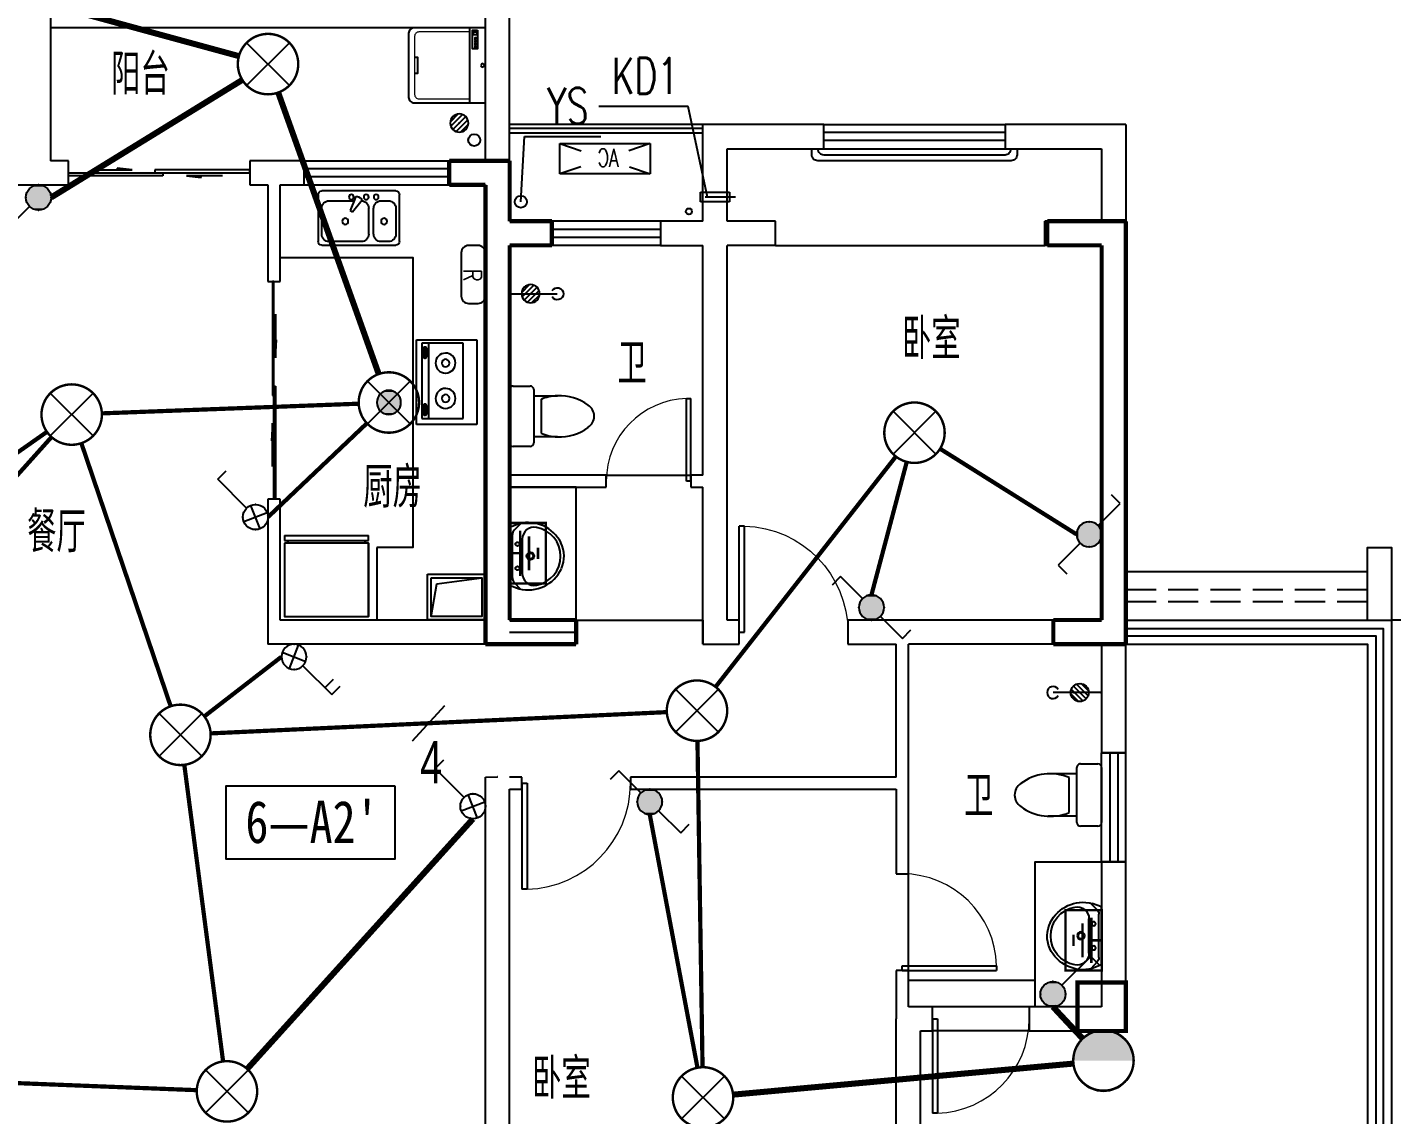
# Model space of a CAD drawing. Extents: x -993182 to -819982, y 169304 to 600104.
# Drawn here: x -965641 to -954348, y 373314 to 382311 of the extents above; entities that cross this region are included whole.
import ezdxf
from ezdxf.enums import TextEntityAlignment as Align

# ---------------------------------------------------------------- set-up
doc = ezdxf.new("R2010")
doc.units = 0
doc.header["$LTSCALE"] = 1000
doc.header["$MEASUREMENT"] = 0
doc.linetypes.add('DASH', pattern=[0.35, 0.25, -0.1])
for name, color, linetype in [('DIM-照明', 3, 'Continuous'), ('DIM_LEAD', 3, 'Continuous'), ('EQUIP-照明', 3, 'Continuous'), ('EQUIP-箱柜', 3, 'Continuous'), ('kan', 146, 'Continuous'), ('KTIAO', 124, 'Continuous'), ('PUB_TEXT', 7, 'Continuous'), ('TEL_TEXT', 7, 'Continuous'), ('VPIPE-污水', 2, 'Continuous'), ('WALL', 4, 'Continuous'), ('WINDOW', 2, 'Continuous'), ('WIRE-照明', 1, 'Continuous'), ('冷凝水管', 6, 'Continuous'), ('家具', 187, 'Continuous'), ('屋面', 139, 'Continuous'), ('文字2', 7, 'Continuous'), ('栏杆', 169, 'Continuous'), ('空调、空调洞', 66, 'Continuous'), ('面层', 215, 'Continuous')]:
    doc.layers.add(name, color=color, linetype=linetype)
doc.layers.add('RENDERING', color=125, linetype='Continuous', lineweight=13)
doc.layers.add('洁、厨具', color=8, linetype='Continuous', lineweight=9)
doc.styles.add('-宋体', font='', dxfattribs={"width": 0.8})
doc.styles.add('_ROMANC', font='romanc__.ttf', dxfattribs={"width": 0.700005})
doc.styles.add('_SIMPLEX', font='SIMPLEX.shx', dxfattribs={"width": 0.75})
doc.styles.add('_TCH_DIM', font='SIMPLEX', dxfattribs={"bigfont": 'GBCBIG'})
doc.styles.add('_TEL_DIM', font='ICED', dxfattribs={"width": 0.8, "height": 3.5, "bigfont": 'BZHZ'})
doc.styles.add('DIM_FONT', font='simplex_.ttf', dxfattribs={"width": 0.7, "bigfont": 'GBCBIG'})
doc.styles.get("Standard").update_dxf_attribs({"font": 'gbenor.shx', "bigfont": 'gbcbig.shx'})
doc.styles.get('-宋体').set_extended_font_data('SimSun')

# ---------------------------------------------------------------- blocks, each defined once
blk = doc.blocks.new('ASDGFSDFGGDF')
at = {"layer": '家具'}
for p, q in [((695, -609), (695, 0)), ((695, -609), (695, 0)), ((0, -670), (0, -629)), ((0, -629), (28, -629)), ((0, -670), (695, -670)), ((28, -629), (28, -609)), ((695, -609), (666, -609)), ((666, -609), (666, -629)), ((666, -629), (695, -629)), ((695, -629), (695, -670))]:
    blk.add_line(p, q, dxfattribs=at)
for points in [[(0, -609), (0, 0), (695, 0), (695, -609)], [(666, -609), (28, -609), (28, -629), (666, -629)]]:
    blk.add_lwpolyline(points, close=True, dxfattribs=at)
blk = doc.blocks.new('sdfdsfgf')
at = {"layer": '家具'}
for points in [[(1414289, 21341), (1413809, 21341), (1413809, 20961), (1414289, 20961), (1414289, 21341)], [(1414259, 20991), (1414211, 21259), (1413839, 21311)]]:
    blk.add_lwpolyline(points, dxfattribs=at)
blk.add_lwpolyline([(1414259, 21311), (1413839, 21311), (1413839, 20991), (1414259, 20991)], close=True, dxfattribs=at)
blk = doc.blocks.new('A$C685A49D5')
at = {"layer": '家具'}
for p, q in [((0, 31), (0, 419)), ((31, 450), (644, 450)), ((153, 368), (92, 368)), ((390, 277), (320, 363)), ((340, 402), (325, 393)), ((369, 391), (408, 287)), ((583, 368), (377, 368)), ((675, 419), (675, 31)), ((31, 307), (31, 92)), ((215, 92), (215, 307)), ((256, 307), (256, 92)), ((408, 287), (390, 277)), ((644, 92), (644, 307)), ((644, 0), (31, 0)), ((92, 31), (153, 31)), ((317, 31), (583, 31))]:
    blk.add_line(p, q, dxfattribs=at)
for centre, radius in [((194, 399), 20.5), ((276, 399), 20.5), ((399, 399), 20.5), ((128, 199), 25.6), ((450, 199), 25.6)]:
    blk.add_circle(centre, radius, dxfattribs=at)
for centre, radius, start, end in [((31, 419), 30.7, 90, 180), ((92, 307), 61.4, 90, 180), ((153, 307), 61.4, 0, 90), ((317, 307), 61.4, 90, 180), ((335, 376), 20.5, 120, 219.4623), ((350, 384), 20.5, 20.5377, 120), ((583, 307), 61.4, 0, 90), ((644, 419), 30.7, 0, 90), ((31, 31), 30.7, 180, 270), ((92, 92), 61.4, 180, 270), ((153, 92), 61.4, 270, 0), ((317, 92), 61.4, 180, 270), ((583, 92), 61.4, 270, 0), ((644, 31), 30.7, 270, 0)]:
    blk.add_arc(centre, radius, start, end, dxfattribs=at)
at = {"layer": '家具', "style": 'DIM_FONT', "width": 0.8, "flags": 9}
for tag in ['YSIZE', 'XSIZE']:
    blk.add_attdef(tag, (338, 450), '', height=0.5, rotation=270, dxfattribs=at)
blk = doc.blocks.new('$plan$00001601')
at = {"layer": '家具'}
for p, q in [((-350, 16), (350, 16)), ((-350, -484), (-350, 16)), ((350, 16), (350, -484)), ((-323, -98), (-323, -440)), ((299, -98), (-323, -98)), ((299, -440), (299, -98)), ((-323, -384), (299, -384)), ((-323, -440), (299, -440)), ((-291, -407), (-291, -418)), ((-216, -416), (-280, -416)), ((-280, -416), (-280, -433)), ((-280, -433), (-216, -433)), ((-216, -433), (-216, -416)), ((-199, -408), (-199, -418)), ((182, -407), (182, -418)), ((193, -416), (193, -433)), ((257, -416), (193, -416)), ((193, -433), (257, -433)), ((257, -433), (257, -416)), ((274, -408), (274, -418)), ((350, -484), (-350, -484))]:
    blk.add_line(p, q, dxfattribs=at)
for points in [[(-199, -408, 0.259034), (-201, -404, 0.076276), (-213, -399, 0.036515), (-226, -397, 0.026615), (-245, -396, 0.026615), (-264, -397, 0.036515), (-277, -399, 0.076276), (-289, -404, 0.259034), (-291, -408, 0.078462), (-291, -409, 0.056762)], [(-199, -418, 0.259034), (-201, -415, 0.076276), (-213, -410, 0.036515), (-226, -407, 0.026615), (-245, -406, 0.026615), (-264, -407, 0.036515), (-277, -410, 0.076276), (-289, -415, 0.259034), (-291, -418, 0.259034), (-289, -422, 0.056762), (-280, -426, 0.036515)], [(-216, -427, 0.008736), (-213, -427, 0.076276), (-201, -422, 0.259034), (-199, -418, 0.259034)], [(274, -408, 0.259034), (272, -404, 0.076276), (260, -399, 0.036515), (247, -397, 0.026615), (228, -396, 0.026615), (209, -397, 0.036515), (196, -399, 0.076276), (184, -404, 0.259034), (182, -408, 0.078462), (182, -409, 0.056762)], [(274, -418, 0.259034), (272, -415, 0.076276), (260, -410, 0.036515), (247, -407, 0.026615), (228, -406, 0.026615), (209, -407, 0.036515), (196, -410, 0.076276), (184, -415, 0.259034), (182, -418, 0.259034), (184, -422, 0.056762), (193, -426, 0.036515)], [(257, -427, 0.008736), (260, -427, 0.076276), (272, -422, 0.259034), (274, -418, 0.259034)]]:
    blk.add_lwpolyline(points, format="xyb", dxfattribs=at)
for centre, radius, start, end in [((-158, -243), 82.5, 0.964, 0), ((-158, -243), 31.6, 0.6532, 0), ((134, -243), 82.5, 180, 179.036), ((134, -243), 31.6, 180, 179.3468)]:
    blk.add_arc(centre, radius, start, end, dxfattribs=at)
blk = doc.blocks.new('A$C3451006C')
blk.add_lwpolyline([(-50, 330), (-50, -30, 0.414214), (10, -90), (90, -90, 0.414214), (150, -30), (150, 330, 0.414214), (90, 390), (10, 390, 0.414214)], format="xyb", close=True)
at = {"style": '_SIMPLEX', "width": 0.8}
blk.add_text('R', height=150, rotation=270, dxfattribs=at).set_placement((-32, 144), align=Align.CENTER)
blk = doc.blocks.new('$plan$00001623')
at = {"layer": '家具', "linetype": 'Continuous'}
blk.add_line((-341, -145), (342, -145), dxfattribs=at)
at = {"layer": '家具'}
blk.add_lwpolyline([(295, -706), (-295, -706, -0.414214), (-345, -656), (-345, 0), (345, 0), (345, -656, -0.414214)], format="xyb", close=True, dxfattribs=at)
for points in [[(323, -72), (152, -72), (152, -120), (323, -120)], [(163, -86), (177, -86), (177, -99), (163, -99)], [(189, -86), (202, -86), (202, -99), (189, -99)], [(213, -86), (227, -86), (227, -99), (213, -99)], [(239, -86), (253, -86), (253, -99), (239, -99)], [(281, -110), (309, -110), (309, -80), (281, -80)]]:
    blk.add_lwpolyline(points, close=True, dxfattribs=at)
at = {"layer": '家具', "lineweight": 13}
blk.add_lwpolyline([(307, -145), (307, -611, -0.414214), (267, -651), (-267, -651, -0.414214), (-307, -611), (-307, -145)], format="xyb", dxfattribs=at)
at = {"layer": '家具'}
blk.add_lwpolyline([(-71, -651), (-71, -623), (0, -623), (71, -623), (71, -651)], dxfattribs=at)
blk.add_circle((0, -25), 16, dxfattribs=at)
blk = doc.blocks.new('90304092557924')
at = {"layer": 'KTIAO'}
for p, q in [((-375, 125), (-198, 66)), ((-375, 125), (-375, -125)), ((375, 125), (-375, 125)), ((375, 125), (198, 66)), ((375, -125), (375, 125)), ((-203, -68), (-375, -125)), ((200, -67), (375, -125)), ((-375, -125), (375, -125))]:
    blk.add_line(p, q, dxfattribs=at)
at = {"layer": 'KTIAO', "style": '_ROMANC', "width": 0.7}
blk.add_text('AC', height=148.6, dxfattribs=at).set_placement((-113, -66))
at = {"layer": 'KTIAO', "style": 'DIM_FONT', "oblique": 0, "width": 0.6, "flags": 9}
for tag in ['XSIZE', 'YSIZE']:
    blk.add_attdef(tag, (-375, -125), '', height=0.5, dxfattribs=at)
blk = doc.blocks.new('M_E6')
for p, q in [((-240, 0), (-270, -79)), ((240, 0), (-240, 0)), ((-237, 0), (239, 0)), ((240, 0), (270, -79)), ((-213, -36), (-271, -91)), ((-179, -23), (181, -23)), ((141, -105), (-141, -105)), ((-141, -105), (141, -105)), ((217, -37), (274, -95))]:
    blk.add_line(p, q)
for centre, radius in [((-99, -65), 16.3), ((101, -65), 16.3), ((2, -172), 31.6), ((2, -172), 23)]:
    blk.add_circle(centre, radius)
for centre, radius, start, end in [((28, -152), 307, 166.1751, 244.7296), ((-141, -205), 100, 90, 190.5602), ((-179, -73), 50, 90, 133.181), ((-28, -152), 307, 297.0639, 13.8249), ((141, -205), 100, 349.4398, 90), ((181, -73), 50, 44.5607, 90), ((0, -179), 243, 190.5602, 349.4398), ((0, -201), 250, 245.8071, 296.4628), ((28, -152), 307, 266.589, 266.5936)]:
    blk.add_arc(centre, radius, start, end)
at = {"width": 0.8, "flags": 9}
for tag in ['XSIZE', 'YSIZE']:
    blk.add_attdef(tag, (0, 0), '', height=0.5, dxfattribs=at)
blk = doc.blocks.new('1')
for p, q in [((-520, 231), (-380, 231)), ((-550, -239), (-550, 201)), ((-350, 201), (-350, 151)), ((-350, 151), (-350, -189)), ((-350, 151), (-154, 151)), ((-289, 121), (-289, -159)), ((-154, -189), (-350, -189)), ((-350, -189), (-350, -239)), ((-380, -269), (-520, -269))]:
    blk.add_line(p, q)
for centre, radius, start, end in [((-520, 201), 30, 90, 180), ((-380, 201), 30, 360, 90), ((-137, -247), 398, 92.544, 112.5495), ((-137, -247), 398, 53.3619, 92.544), ((40, -19), 110, 303.4509, 56.5491), ((-137, 208), 398, 267.456, 306.6381), ((-137, 208), 398, 247.4505, 267.456), ((-520, -239), 30, 180, 270), ((-380, -239), 30, 270, 360)]:
    blk.add_arc(centre, radius, start, end)
blk = doc.blocks.new('A$C6A1B0631')
at = {"layer": '家具'}
for p, q in [((0, 527), (0, 667)), ((30, 697), (470, 697)), ((500, 667), (500, 527)), ((470, 497), (30, 497)), ((80, 497), (80, 267)), ((420, 497), (420, 267)), ((390, 437), (110, 437))]:
    blk.add_line(p, q, dxfattribs=at)
for centre, radius, start, end in [((30, 667), 30, 90, 180), ((470, 667), 30, 0, 90), ((30, 527), 30, 180, 270), ((470, 527), 30, 270, 0), ((477, 284), 398, 157.4505, 216.6381), ((23, 284), 398, 323.3619, 22.5495), ((250, 108), 110, 213.4509, 326.5491)]:
    blk.add_arc(centre, radius, start, end, dxfattribs=at)
blk = doc.blocks.new('$lvtry$00000168')
at = {"color": 0}
blk.add_line((0, 0), (0, -395), dxfattribs=at)
blk.add_arc((0, -395), 50, 121.0332, 58.9668, dxfattribs=at)
for p in [(0, 0), (0, -223)]:
    blk.add_point(p, dxfattribs=at)
blk = doc.blocks.new('$lvtry$00000171')
for p, q in [((-74, 11), (-11, 74)), ((-70, -27), (27, 70)), ((-53, -53), (53, 53)), ((-27, -70), (70, 27)), ((11, -74), (74, -11))]:
    blk.add_line(p, q)
blk.add_circle((0, 0), 75)
blk.add_point((0, 0))
blk = doc.blocks.new('A$C6BE329BC')
at = {"layer": '家具', "rotation": 180}
blk.add_blockref('$lvtry$00000171', (75, 271), dxfattribs=at)
at = {"layer": '家具'}
blk.add_blockref('$lvtry$00000168', (75, 445), dxfattribs=at)
blk = doc.blocks.new('TRHH')
at = {"color": 6}
blk.add_circle((-233616, -461390), 50, dxfattribs=at)
blk = doc.blocks.new('q2')
at = {"color": 3, "const_width": 35}
for points in [[(-507646, -362041), (-507146, -362041)], [(-507646, -362241), (-507646, -362041)], [(-507146, -362541), (-507146, -362041)], [(-507646, -362241), (-507346, -362241)], [(-507346, -362741), (-507346, -362241)], [(-507146, -362541), (-506796, -362541)], [(-506796, -362541), (-506796, -362741)], [(-502696, -362541), (-502046, -362541)], [(-502696, -362741), (-502696, -362541)], [(-502046, -366041), (-502046, -362541)], [(-507346, -366041), (-507346, -362741)], [(-507146, -365841), (-507146, -362741)], [(-507146, -362741), (-506796, -362741)], [(-502696, -362741), (-502246, -362741)], [(-502246, -365841), (-502246, -362741)], [(-507146, -365841), (-506596, -365841)], [(-506596, -365841), (-506596, -366041)], [(-502646, -365841), (-502246, -365841)], [(-502646, -366041), (-502646, -365841)], [(-507346, -366041), (-506596, -366041)], [(-502646, -366041), (-502046, -366041)]]:
    blk.add_lwpolyline(points, dxfattribs=at)
blk.add_lwpolyline([(-502046, -369241), (-502046, -368841), (-502446, -368841), (-502446, -369241)], close=True, dxfattribs=at)
blk = doc.blocks.new('A$C06D6341B')
at = {"layer": '空调、空调洞', "linetype": 'DASH'}
for p, q in [((40, 0), (40, 340)), ((80, 290), (0, 290)), ((0, 290), (0, 50)), ((80, 50), (80, 290)), ((0, 50), (80, 50))]:
    blk.add_line(p, q, dxfattribs=at)
blk = doc.blocks.new('kt')
at = {"layer": 'DIM_LEAD'}
for p, q in [((-423467, -787455), (-424204, -787455)), ((-423307, -788204), (-423467, -787455)), ((-423307, -788204), (-423467, -787455)), ((-423307, -788204), (-423467, -787455)), ((-423307, -788204), (-423467, -787455)), ((-423307, -788204), (-423467, -787455))]:
    blk.add_line(p, q, dxfattribs=at)
at = {"layer": 'VPIPE-污水'}
blk.add_circle((-425236, -787733, -76424), 50, dxfattribs=at)
at = {"layer": '冷凝水管'}
blk.add_circle((-423460, -788323, -76424), 25, dxfattribs=at)
at = {"layer": '家具', "yscale": -1, "rotation": 89.9999999999961}
blk.add_blockref('$lvtry$00000171', (-425360, -787592, -76424), dxfattribs=at)
at = {"layer": '空调、空调洞', "xscale": -1, "rotation": 90}
blk.add_blockref('A$C06D6341B', (-423074, -788164, -76424), dxfattribs=at)
at = {"layer": 'DIM_LEAD', "color": 7, "style": '_TCH_DIM', "width": 0.705882}
blk.add_text('KD1', height=297.5, dxfattribs=at).set_placement((-424099, -787350))
blk = doc.blocks.new('$DorLib2D$00000001')
for p, q in [((0.45, 0.975), (0.5, 0.975)), ((0.45, 0), (0.45, 0.975)), ((0.5, 0), (0.5, 0.975)), ((0.5, 0), (0.45, 0))]:
    blk.add_line(p, q)
at = {"lineweight": 13}
blk.add_arc((0.475, 0), 0.975, 91.4693, 180, dxfattribs=at)
blk = doc.blocks.new('$DorLib2D$00000131')
at = {"color": 0, "linetype": 'Continuous'}
for p, q in [((0.15, 0.125), (0.2319, 0.1973)), ((0.2319, 0.1973), (0.2319, 0.125)), ((-0.5, 0.125), (-0.5, 0)), ((0.0192, 0.125), (-0.5, 0.125)), ((0.0192, 0), (0.0192, 0.125)), ((0.35, 0.125), (0.15, 0.125)), ((-0.5, 0), (0.0192, 0)), ((-0.024, 0), (0.5, 0)), ((-0.024, -0.125), (-0.024, 0)), ((0.5, 0), (0.5, -0.125)), ((-0.35, -0.125), (-0.15, -0.125)), ((-0.2319, -0.1973), (-0.2319, -0.125)), ((-0.15, -0.125), (-0.2319, -0.1973)), ((0.5, -0.125), (-0.024, -0.125))]:
    blk.add_line(p, q, dxfattribs=at)
blk = doc.blocks.new('$WINLIB2D$00000001')
at = {"color": 0}
for points in [[(-0.5, 0.5), (-0.5, -0.5)], [(-0.5, 0.5), (0.5, 0.5)], [(0.5, -0.5), (0.5, 0.5)], [(0.5, 0.1667), (-0.5, 0.1667)], [(0.5, -0.1667), (-0.5, -0.1667)], [(-0.5, -0.5), (0.5, -0.5)]]:
    blk.add_lwpolyline(points, dxfattribs=at)
blk = doc.blocks.new('5#、7#楼参照')
blk.add_lwpolyline([(-315408.8, -366912), (-315508.8, -366912)])
at = {"layer": 'DIM_LEAD'}
for p, q in [((-322715.6, -363451), (-322685, -362912)), ((-322685, -362912), (-322053, -362912))]:
    blk.add_line(p, q, dxfattribs=at)
at = {"layer": 'kan', "color": 124}
blk.add_line((-323008.8, -362012), (-326608.8, -362012), dxfattribs=at)
at = {"layer": 'kan'}
for points in [[(-321208.8, -362812), (-322808.8, -362812)], [(-315708.8, -366912), (-315708.8, -366312), (-315508.8, -366312), (-315508.8, -366912)], [(-317708.8, -366912), (-315508.8, -366912), (-315508.8, -374312), (-318508.8, -374312), (-318508.8, -375712), (-322158.8, -375712)], [(-317708.8, -367112), (-315708.8, -367112), (-315708.8, -374112), (-318708.8, -374112), (-318708.8, -375512), (-322158.8, -375512)]]:
    blk.add_lwpolyline(points, dxfattribs=at)
at = {"layer": 'WALL'}
for p, q in [((-322808.8, -363212), (-322808.8, -361212)), ((-326608.8, -361512), (-326608.8, -363112)), ((-323008.8, -363112), (-323008.8, -361512)), ((-320208.8, -362812), (-321208.8, -362812)), ((-321208.8, -363612), (-321208.8, -362812)), ((-320208.8, -363012), (-320208.8, -362812)), ((-317708.8, -362812), (-318708.8, -362812)), ((-318708.8, -362812), (-318708.8, -363012)), ((-317708.8, -362812), (-317708.8, -363712)), ((-321008.8, -363012), (-320208.8, -363012)), ((-321008.8, -363612), (-321008.8, -363012)), ((-318708.8, -363012), (-317908.8, -363012)), ((-317908.8, -363012), (-317908.8, -363612)), ((-326458.8, -363112), (-326608.8, -363112)), ((-326458.8, -363312), (-326458.8, -363112)), ((-324708.8, -363112), (-324958.8, -363112)), ((-324958.8, -363112), (-324958.8, -363312)), ((-324508.8, -363112), (-324708.8, -363112)), ((-324508.8, -363312), (-324508.8, -363112)), ((-323008.8, -363112), (-323308.8, -363112)), ((-323308.8, -363112), (-323308.8, -363312)), ((-322808.8, -363212), (-322808.8, -363612)), ((-326908.8, -363312), (-326708.8, -363312)), ((-326708.8, -363312), (-326458.8, -363312)), ((-324958.8, -363312), (-324808.8, -363312)), ((-324808.8, -363312), (-324808.8, -364112)), ((-324708.8, -364112), (-324708.8, -363312)), ((-324708.8, -363312), (-324508.8, -363312)), ((-323308.8, -363312), (-323008.8, -363312)), ((-323008.8, -363312), (-323008.8, -363712)), ((-323008.8, -363712), (-323008.8, -365712)), ((-322458.8, -363612), (-322808.8, -363612)), ((-322458.8, -363812), (-322458.8, -363612)), ((-321208.8, -363612), (-321558.8, -363612)), ((-321558.8, -363612), (-321558.8, -363812)), ((-320607.8, -363612), (-321008.8, -363612)), ((-320607.8, -363812), (-320607.8, -363612)), ((-317908.8, -363612), (-318377.8, -363612)), ((-318377.8, -363812), (-318377.8, -363612)), ((-317708.8, -363712), (-317708.8, -367012)), ((-322808.8, -363812), (-322458.8, -363812)), ((-322808.8, -363812), (-322808.8, -365712)), ((-321558.8, -363812), (-321208.8, -363812)), ((-321208.8, -365712), (-321208.8, -363812)), ((-320607.8, -363812), (-321008.8, -363812)), ((-321008.8, -365712), (-321008.8, -363812)), ((-317908.8, -363812), (-318377.8, -363812)), ((-317908.8, -363812), (-317908.8, -366912)), ((-324808.8, -364112), (-324708.8, -364112)), ((-323008.8, -365712), (-323008.8, -366912)), ((-322008.8, -365712), (-322808.8, -365712)), ((-322008.8, -365812), (-322008.8, -365712)), ((-321208.8, -365712), (-321308.8, -365712)), ((-321308.8, -365712), (-321308.8, -365812)), ((-321008.8, -366912), (-321008.8, -365712)), ((-322808.8, -365812), (-322008.8, -365812)), ((-322808.8, -365812), (-322808.8, -366912)), ((-321308.8, -365812), (-321208.8, -365812)), ((-321208.8, -366912), (-321208.8, -365812)), ((-324708.8, -365912), (-324808.8, -365912)), ((-324808.8, -365912), (-324808.8, -367112)), ((-324708.8, -366912), (-324708.8, -365912)), ((-323008.8, -366912), (-324708.8, -366912)), ((-322258.8, -366912), (-322808.8, -366912)), ((-322258.8, -367112), (-322258.8, -366912)), ((-321208.8, -366912), (-321208.8, -367112)), ((-320908.8, -366912), (-321008.8, -366912)), ((-320908.8, -367112), (-320908.8, -366912)), ((-319508.8, -366912), (-320008.8, -366912)), ((-320008.8, -366912), (-320008.8, -367112)), ((-317908.8, -366912), (-319508.8, -366912)), ((-317708.8, -368012), (-317708.8, -367012)), ((-322908.8, -367112), (-324808.8, -367112)), ((-322908.8, -367112), (-322258.8, -367112)), ((-321208.8, -367112), (-321108.8, -367112)), ((-321108.8, -367112), (-320908.8, -367112)), ((-320008.8, -367112), (-319608.8, -367112)), ((-319608.8, -368212), (-319608.8, -367112)), ((-319508.8, -368312), (-319508.8, -367112)), ((-317908.8, -367112), (-319508.8, -367112)), ((-317908.8, -367112), (-317908.8, -368012)), ((-317908.8, -368012), (-317708.8, -368012)), ((-323008.8, -368212), (-322908.7, -368208.4)), ((-323008.8, -368312), (-323008.8, -368212)), ((-322905, -368208.5), (-322908.7, -368208.4)), ((-322708.8, -368212), (-322808.8, -368212)), ((-322708.8, -368312), (-322708.8, -368212)), ((-319608.8, -368212), (-321808.8, -368212)), ((-321808.8, -368212), (-321808.8, -368312)), ((-323008.8, -373412), (-323008.8, -368312)), ((-322808.8, -373412), (-322808.8, -368312)), ((-322808.8, -368312), (-322708.8, -368312)), ((-321808.8, -368312), (-319608.8, -368312)), ((-319608.8, -368312), (-319608.8, -369012)), ((-319508.8, -369012), (-319508.8, -368312)), ((-317708.8, -368912), (-317908.8, -368912)), ((-317908.8, -368912), (-317908.8, -370112)), ((-317708.8, -370312), (-317708.8, -368912)), ((-319608.8, -369012), (-319508.8, -369012)), ((-319508.8, -369812), (-319608.8, -369812)), ((-319608.8, -369812), (-319608.8, -370212)), ((-319508.8, -370112), (-319508.8, -369812)), ((-319308.8, -370112), (-319508.8, -370112)), ((-319308.8, -370312), (-319308.8, -370112)), ((-317908.8, -370112), (-318508.8, -370112)), ((-318508.8, -370112), (-318508.8, -370312)), ((-319608.8, -373412), (-319608.8, -370212)), ((-319408.8, -370312), (-319308.8, -370312)), ((-319408.8, -373512), (-319408.8, -370312)), ((-318508.8, -370312), (-317708.8, -370312))]:
    blk.add_line(p, q, dxfattribs=at)
at = {"layer": 'WINDOW'}
for p, q in [((-320607.8, -363812), (-318377.8, -363812)), ((-322008.8, -365712), (-321308.8, -365712)), ((-322258.8, -366912), (-321208.8, -366912)), ((-319508.8, -369812, 0), (-319508.8, -369012, 0)), ((-318508.8, -370112, 0), (-319308.8, -370112, 0)), ((-318508.8, -370312, 0), (-319308.8, -370312, 0))]:
    blk.add_line(p, q, dxfattribs=at)
at = {"layer": 'WINDOW', "linetype": 'DASH'}
for p, q in [((-322258.8, -366912), (-322258.8, -367112)), ((-321208.8, -367112), (-321208.8, -366912))]:
    blk.add_line(p, q, dxfattribs=at)
at = {"layer": 'WINDOW'}
blk.add_lwpolyline([(-319508.8, -370112), (-319508.8, -369892), (-318458.8, -369892)], dxfattribs=at)
at = {"layer": '家具'}
blk.add_line((-323908.8, -366312, 0), (-323908.8, -366912, 0), dxfattribs=at)
at = {"layer": '家具', "elevation": 0}
for points in [[(-324708.8, -363912), (-324708.8, -363912), (-323608.8, -363912), (-323608.8, -363912), (-323608.8, -366312), (-323608.8, -366312), (-323608.8, -366312), (-323908.8, -366312)], [(-322808.8, -367012), (-322258.8, -367012), (-322258.8, -366112), (-322258.8, -365812), (-322808.8, -365812)]]:
    blk.add_lwpolyline(points, dxfattribs=at)
at = {"layer": '家具'}
blk.add_lwpolyline([(-317908.8, -370112), (-318458.8, -370112), (-318458.8, -369212), (-318458.8, -368912), (-317908.8, -368912)], dxfattribs=at)
at = {"layer": '屋面', "color": 190}
blk.add_lwpolyline([(-315708.8, -366512), (-317708.8, -366512)], dxfattribs=at)
at = {"layer": '屋面', "color": 190, "linetype": 'DASH'}
for points in [[(-315708.8, -366662), (-317708.8, -366662)], [(-315708.8, -366762), (-317708.8, -366762)]]:
    blk.add_lwpolyline(points, dxfattribs=at)
at = {"layer": '栏杆'}
for points in [[(-322808.8, -362842), (-321208.8, -362842)], [(-322808.8, -362882), (-321208.8, -362882)], [(-317708.8, -366982), (-315578.8, -366982), (-315578.8, -374242), (-318578.8, -374242), (-318578.8, -375642), (-322158.8, -375642)], [(-317708.8, -367042), (-315638.8, -367042), (-315638.8, -374182), (-318638.8, -374182), (-318638.8, -375582), (-322158.8, -375582)]]:
    blk.add_lwpolyline(points, dxfattribs=at)
for points in [[(-318608.8, -363012), (-318608.8, -363062, -0.4142136), (-318658.8, -363112), (-320258.8, -363112, -0.4142136), (-320308.8, -363062), (-320308.8, -363012)], [(-320258.8, -363012), (-320258.8, -363012, 0.4142136), (-320208.8, -363062), (-318708.8, -363062, 0.4142136), (-318658.8, -363012), (-318658.8, -363012)]]:
    blk.add_lwpolyline(points, format="xyb", dxfattribs=at)
at = {"color": 6}
blk.add_blockref('TRHH', (-89100, 97938.9), dxfattribs=at)
at = {"xscale": -1, "rotation": 90.00000000002176}
blk.add_blockref('A$C6BE329BC', (-322363.8, -364137), dxfattribs=at)
at = {"rotation": 270.0000000000217}
blk.add_blockref('A$C6BE329BC', (-318361.1, -367437), dxfattribs=at)
at = {"layer": 'RENDERING', "xscale": -1}
blk.add_blockref('90304092557924', (-322019.3, -363094.9), dxfattribs=at)
at = {"layer": 'WINDOW'}
for name, p, xscale, yscale, zscale in [('$WINLIB2D$00000001', (-319458.8, -362912), 1500, -200, 1500), ('$WINLIB2D$00000001', (-323908.8, -363212), 1200, -200, 1200), ('$DorLib2D$00000001', (-321658.8, -365762), 700, 700, 700)]:
    blk.add_blockref(name, p, dxfattribs=dict(at, xscale=xscale, yscale=yscale, zscale=zscale))
for name, p, xscale, yscale, zscale, rotation in [('$DorLib2D$00000131', (-325708.8, -363212), 1500, -200, 1500, 9.793384031446956e-09), ('$WINLIB2D$00000001', (-322008.8, -363712), 900, -200, 900, 180), ('$DorLib2D$00000131', (-324758.8, -365012), 1800, -100, 1800, 90), ('$DorLib2D$00000001', (-320458.8, -367012), 900, -900, 900, 180), ('$WINLIB2D$00000001', (-317808.8, -368462), -900, -200, -900, 270), ('$DorLib2D$00000001', (-322258.8, -368262), 900, 900, 900, 180), ('$DorLib2D$00000001', (-319558.8, -369412), -800, -800, -800, 90), ('$DorLib2D$00000001', (-318908.8, -370212), 800, 800, 800, 179.9999999999961)]:
    blk.add_blockref(name, p, dxfattribs=dict(at, xscale=xscale, yscale=yscale, zscale=zscale, rotation=rotation))
at = {"layer": '家具', "xscale": -1}
for name, p in [('A$C685A49D5', (-323719.3, -363811.3, 0)), ('sdfdsfgf', (1090800.3, -387872.6))]:
    blk.add_blockref(name, p, dxfattribs=at)
at = {"layer": '家具'}
for name, p in [('A$C3451006C', (-323158.8, -364202.7, 0)), ('1', (-322259.3, -365206.7))]:
    blk.add_blockref(name, p, dxfattribs=at)
for name, p, rotation in [('$plan$00001601', (-323096.1, -364944.2, 0), 270), ('M_E6', (-322808.8, -366384.5, 0), 90.00000000000001)]:
    blk.add_blockref(name, p, dxfattribs=dict(at, rotation=rotation))
at = {"layer": '家具', "xscale": -1}
for name, p, rotation in [('ASDGFSDFGGDF', (-324671.1, -366883.6, 0), 180), ('M_E6', (-317908.8, -369526.2), 270)]:
    blk.add_blockref(name, p, dxfattribs=dict(at, rotation=rotation))
at = {"layer": '家具', "xscale": 1.03000020980835, "yscale": 1.03000020980835, "zscale": 1.03000020980835, "rotation": 270}
blk.add_blockref('A$C6A1B0631', (-318626.9, -368102.5), dxfattribs=at)
at = {"layer": '洁、厨具', "xscale": -0.9000000001396984, "yscale": 0.9000000001396984, "zscale": 0.9000000001396984, "rotation": 270}
blk.add_blockref('$plan$00001623', (-323008.8, -362322.5), dxfattribs=at)
at = {"layer": '面层'}
for name, p in [('q2', (184337.3, -1071)), ('kt', (102134.9, 424792.1))]:
    blk.add_blockref(name, p, dxfattribs=at)
at = {"layer": 'DIM_LEAD', "color": 7, "style": '_TCH_DIM', "width": 0.705882}
blk.add_text('YS', height=297.5, dxfattribs=at).set_placement((-322498, -362807))
blk = doc.blocks.new('$equip$00002539')
for p, q in [((-0.354, 0.354), (0.354, -0.354)), ((0.354, 0.354), (-0.354, -0.354))]:
    blk.add_line(p, q)
at = {"const_width": 0.04}
blk.add_lwpolyline([(-0.5, 0, 1), (0.5, 0, 1), (-0.5, 0, 0.911406)], format="xyb", dxfattribs=at)
blk.add_circle((0, 0), 0.5)
for p in [(0, 0.5), (-0.5, 0), (0.5, 0), (0, -0.5)]:
    blk.add_point(p)
at = {"color": 7, "style": '_TEL_DIM', "flags": 1}
blk.add_attdef('A', text='', height=0.00002, dxfattribs=at).set_placement((0, 0), align=Align.MIDDLE_CENTER)
blk = doc.blocks.new('$equip$00002828')
for p, q in [((0.354, 0.354), (-0.354, -0.354)), ((-0.354, 0.354), (0.354, -0.354))]:
    blk.add_line(p, q)
at = {"const_width": 0.04}
blk.add_lwpolyline([(0.5, 0, -1), (-0.5, 0, -1), (0.5, 0, 1)], format="xyb", dxfattribs=at)
for radius in [0.5, 0.2]:
    blk.add_circle((0, 0), radius)
for p in [(0, 0.5), (-0.5, 0), (0.5, 0), (0, -0.5)]:
    blk.add_point(p)
for points in [[(-0.173, 0.1), (0.173, 0.1), (-0.2, 0), (0.2, 0)], [(-0.173, -0.1), (0.173, -0.1), (-0.2, 0), (0.2, 0)], [(-0.1, 0.173), (0.1, 0.173), (-0.173, 0.1), (0.173, 0.1)], [(0, 0.2), (0, 0.2), (-0.1, 0.173), (0.1, 0.173)], [(-0.1, -0.173), (0.1, -0.173), (-0.173, -0.1), (0.173, -0.1)], [(0, -0.2), (0, -0.2), (-0.1, -0.173), (0.1, -0.173)]]:
    blk.add_solid(points)
at = {"color": 7, "style": '_TEL_DIM', "flags": 1}
for tag in ['A', 'REMARK']:
    blk.add_attdef(tag, text='', height=0.00002, dxfattribs=at).set_placement((0, 0), align=Align.MIDDLE_CENTER)
blk = doc.blocks.new('$equip$00001208')
for p, q in [((0.147, 0.356), (0.512, 0.72)), ((0.512, 0.72), (0.653, 0.579)), ((-0.147, 0.061), (-0.512, -0.304)), ((-0.512, -0.304), (-0.653, -0.162))]:
    blk.add_line(p, q)
blk.add_circle((0, 0.208), 0.208)
for points in [[(-0.18, 0.312), (0.18, 0.312), (-0.208, 0.208), (0.208, 0.208)], [(-0.104, 0.389), (0.104, 0.389), (-0.18, 0.312), (0.18, 0.312)], [(0, 0.417), (0, 0.417), (-0.104, 0.389), (0.104, 0.389)], [(-0.18, 0.104), (0.18, 0.104), (-0.208, 0.208), (0.208, 0.208)], [(-0.104, 0.028), (0.104, 0.028), (-0.18, 0.104), (0.18, 0.104)], [(0, 0), (0, 0), (-0.104, 0.028), (0.104, 0.028)]]:
    blk.add_solid(points)
at = {"layer": 'EQUIP-照明'}
for p in [(0, 0.417), (-0.208, 0.208), (0, 0), (0.208, 0.208)]:
    blk.add_point(p, dxfattribs=at)
at = {"layer": 'EQUIP-照明', "flags": 9}
blk.add_attdef('A', (0, 0), '', height=0.00002, dxfattribs=at)
blk = doc.blocks.new('$equip$00003196')
at = {"const_width": 0.04}
blk.add_lwpolyline([(-0.5, 0), (0.5, 0), (0.5, -0.6), (-0.5, -0.6)], close=True, dxfattribs=at)
for points in [[(0, 0), (0, -0.173)], [(-0.375, -0.173), (0.375, -0.173)], [(-0.281, -0.32), (0.281, -0.32)], [(-0.094, -0.468), (0.094, -0.468)]]:
    blk.add_lwpolyline(points, dxfattribs=at)
blk.add_point((0, 0))
at = {"flags": 9}
blk.add_attdef('A', (0, 0), '', height=0.00002, rotation=180, dxfattribs=at)
blk = doc.blocks.new('$equip$00002829')
at = {"const_width": 0.04}
blk.add_lwpolyline([(0.5, -0.005, -1.005334), (-0.5, 0, -0.989417), (0.5, 0, 0.846101)], format="xyb", dxfattribs=at)
blk.add_circle((0, 0), 0.5)
for p in [(0, 0.495), (0.5, 0), (-0.5, -0.005), (0, -0.505)]:
    blk.add_point(p)
for points in [[(0.433, -0.25), (-0.433, -0.25), (0.5, 0), (-0.5, 0)], [(0.25, -0.433), (-0.25, -0.433), (0.433, -0.25), (-0.433, -0.25)], [(0, -0.5), (0, -0.5), (0.25, -0.433), (-0.25, -0.433)]]:
    blk.add_solid(points)
at = {"color": 7, "style": '_TEL_DIM', "flags": 1}
for tag in ['A', 'REMARK']:
    blk.add_attdef(tag, text='', height=0.00002, dxfattribs=at).set_placement((0, 0), align=Align.MIDDLE_CENTER)
blk = doc.blocks.new('$equip$00001962')
for p, q in [((0.147, 0.356), (0.625, 0.833)), ((0.625, 0.833), (0.766, 0.692))]:
    blk.add_line(p, q)
blk.add_circle((0, 0.208), 0.208)
for p in [(0, 0.417), (-0.208, 0.208), (0, 0), (0.208, 0.208)]:
    blk.add_point(p)
for points in [[(-0.18, 0.313), (0.18, 0.313), (-0.208, 0.208), (0.208, 0.208)], [(-0.104, 0.389), (0.104, 0.389), (-0.18, 0.313), (0.18, 0.313)], [(0, 0.417), (0, 0.417), (-0.104, 0.389), (0.104, 0.389)], [(-0.18, 0.104), (0.18, 0.104), (-0.208, 0.208), (0.208, 0.208)], [(-0.104, 0.028), (0.104, 0.028), (-0.18, 0.104), (0.18, 0.104)], [(0, 0), (0, 0), (-0.104, 0.028), (0.104, 0.028)]]:
    blk.add_solid(points)
at = {"layer": 'TEL_TEXT', "style": '_TEL_DIM', "flags": 1}
blk.add_attdef('A', text='', height=0.00002, dxfattribs=at).set_placement((0, 0), align=Align.MIDDLE_CENTER)
blk = doc.blocks.new('$TELECSYS$00000095')
blk.add_line((0.4, 0.4), (-0.4, -0.4))
at = {"width": 0.8}
blk.add_attdef('N', text='', height=1, dxfattribs=at).set_placement((-0.017, 1.056), align=Align.MIDDLE)
blk = doc.blocks.new('$TelecSys$00000152')
blk.add_blockref('$TELECSYS$00000095', (0, 0))
at = {"style": '_TEL_DIM', "width": 0.7}
blk.add_attdef('N', text='', height=0.875, dxfattribs=at).set_placement((-0.015, 0.924), align=Align.MIDDLE)
blk = doc.blocks.new('$equip$00003183')
for p, q in [((0.147, 0.356), (0.625, 0.833)), ((0.625, 0.833), (0.766, 0.692)), ((-0.194, 0.132), (0.194, 0.285)), ((-0.076, 0.402), (0.076, 0.014))]:
    blk.add_line(p, q)
blk.add_circle((0, 0.208), 0.208)
for p in [(0, 0.417), (-0.208, 0.208), (0, 0), (0.208, 0.208)]:
    blk.add_point(p)
at = {"flags": 9}
blk.add_attdef('A', (0, 0), '', height=0.00002, dxfattribs=at)
blk = doc.blocks.new('$equip$00003186')
for p, q in [((0.147, 0.356), (0.625, 0.833)), ((0.512, 0.72), (0.653, 0.579)), ((0.625, 0.833), (0.766, 0.692)), ((-0.194, 0.132), (0.194, 0.285)), ((-0.076, 0.402), (0.076, 0.014))]:
    blk.add_line(p, q)
blk.add_circle((0, 0.208), 0.208)
for p in [(0, 0.417), (-0.208, 0.208), (0, 0), (0.208, 0.208)]:
    blk.add_point(p)
at = {"flags": 9}
blk.add_attdef('A', (0, 0), '', height=0.00002, dxfattribs=at)

msp = doc.modelspace()

# ---------------------------------------------------------------- linework, layer by layer
at = {"layer": 'WIRE-照明', "linetype": 'Continuous', "const_width": 50}
for points in [[(-966707, 382841), (-963889, 382073)], [(-965444, 380903), (-963861, 381876)], [(-963564, 381772), (-962732, 379442)], [(-963820, 373693), (-961952, 375762)], [(-957152, 374207), (-956905, 373942)], [(-959799, 373480), (-956983, 373737)]]:
    msp.add_lwpolyline(points, dxfattribs=at)
at = {"layer": 'WIRE-照明', "linetype": 'Continuous', "const_width": 35, "elevation": 0}
for points in [[(-962898, 379197), (-965023, 379117)], [(-965478, 378964), (-966275, 378405)], [(-962830, 379035), (-963648, 378259)], [(-965440, 378921), (-966794, 377411)], [(-964454, 376694), (-965193, 378870)], [(-958452, 378760), (-959944, 376854)], [(-956957, 378116), (-958086, 378824)], [(-958362, 378715), (-958654, 377615)], [(-963537, 377103), (-964175, 376610)], [(-960348, 376645), (-964124, 376469)], [(-960052, 373707), (-960094, 376407)], [(-964020, 373755), (-964341, 376209)], [(-960094, 373703), (-960489, 375799)], [(-964238, 373517), (-967548, 373647)]]:
    msp.add_lwpolyline(points, dxfattribs=at)
at = {"layer": '文字2', "color": 5}
msp.add_lwpolyline([(-962596, 376032), (-963996, 376032), (-963996, 375432), (-962596, 375432)], close=True, dxfattribs=at)

# ---------------------------------------------------------------- block references
at = {"layer": 'DIM-照明'}
ref = msp.add_blockref('$TelecSys$00000152', (-962319, 376553, 0), dxfattribs=dict(at, xscale=350, yscale=350, zscale=350, rotation=182.6785450973444))
ref.add_attrib('N', '4', dxfattribs={"layer": '0', "color": 7, "height": 350, "style": '_TEL_DIM', "width": 0.7}).set_placement((-962298, 376230, 0), align=Align.MIDDLE)
at = {"layer": 'EQUIP-照明', "yscale": 500, "zscale": 500}
for name, p, xscale in [('$equip$00002539', (-963648, 382007), 500), ('$equip$00002828', (-962648, 379207, 0), -500), ('$equip$00002539', (-965273, 379107, 0), -500), ('$equip$00002539', (-958298, 378957, 0), -500), ('$equip$00001208', (-958654, 377407, 0), -500), ('$equip$00002539', (-960098, 376657, 0), -500), ('$equip$00002539', (-964373, 376457, 0), -500), ('$equip$00001962', (-957152, 374207), 500), ('$equip$00002539', (-963988, 373507, 0), -500), ('$equip$00002539', (-960048, 373457, 0), -500)]:
    msp.add_blockref(name, p, dxfattribs=dict(at, xscale=xscale))
for name, p, xscale, rotation in [('$equip$00001962', (-965548, 381007), 500, 180), ('$equip$00003183', (-963648, 378259, 0), 500, 90.00000000000001), ('$equip$00001208', (-956748, 378116, 0), -500, 90), ('$equip$00003186', (-963433, 377207, 0), -500, 180), ('$equip$00003183', (-961848, 375866), 500, 90), ('$equip$00001208', (-960489, 376007, 0), -500, 180), ('$equip$00002829', (-956734, 373760), -500, 180)]:
    msp.add_blockref(name, p, dxfattribs=dict(at, xscale=xscale, rotation=rotation))
at = {"layer": 'EQUIP-箱柜', "xscale": -500, "yscale": 500, "zscale": 500}
for p, rotation in [((-961648, 377960, 0), 90.00000000000007), ((-956748, 374757, 0), 270)]:
    msp.add_blockref('$equip$00003196', p, dxfattribs=dict(at, rotation=rotation))
at = {"layer": '面层'}
msp.add_blockref('5#、7#楼参照', (-638840, 744319), dxfattribs=at)

# ---------------------------------------------------------------- texts
at = {"layer": 'PUB_TEXT'}
for s, height, p in [('阳台', 337.6, (-964947, 381754)), ('卧室', 337.6, (-958402, 379565, 0)), ('卫', 338, (-960756, 379360, 0)), ('厨房', 337.6, (-962860, 378337, 0)), ('餐厅', 337.6, (-965642, 377967, 0)), ('卫', 338, (-957887, 375780)), ('卧室', 337.6, (-961463, 373444, 0))]:
    msp.add_text(s, height=height, dxfattribs=at).set_placement(p)
at = {"layer": '文字2', "color": 63, "style": '-宋体', "width": 0.8}
msp.add_text("6—A2'", height=350, dxfattribs=at).set_placement((-963284, 375737), align=Align.MIDDLE_CENTER)

doc.saveas('drawing.dxf')
